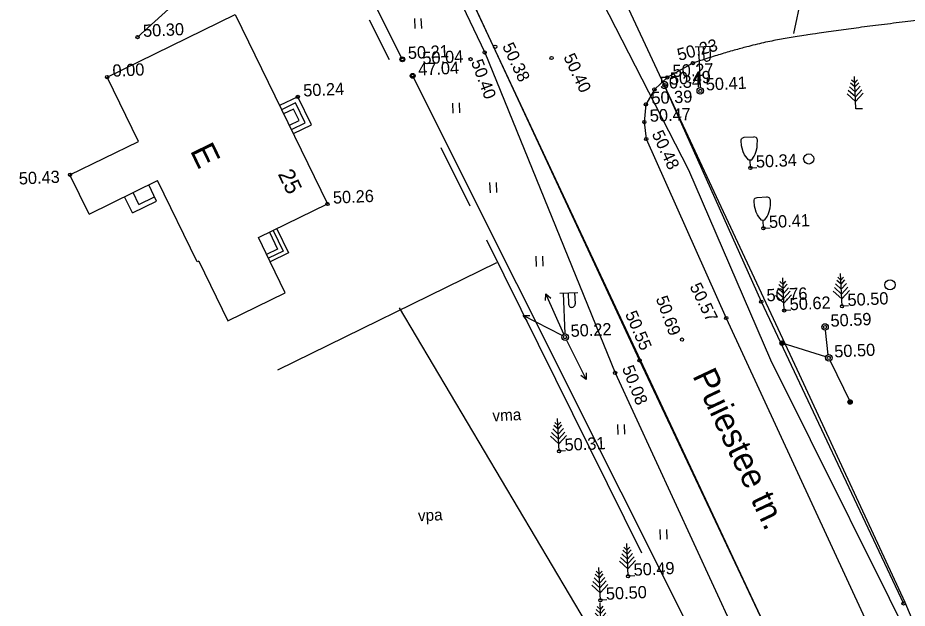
# Model space of a CAD drawing. Extents: x 641368 to 642075, y 6454981 to 6455876.
# Drawn here: x 641704.3 to 641758.8, y 6455333.2 to 6455369.3 of the extents above; entities that cross this region are included whole.
import ezdxf

# ---------------------------------------------------------------- set-up
doc = ezdxf.new("R2010")
doc.units = 0
for name, color, linetype in [('KIHT_1', 7, 'Continuous'), ('KIHT_10', 7, 'Continuous'), ('KIHT_11', 7, 'Continuous'), ('KIHT_12', 7, 'Continuous'), ('KIHT_13', 7, 'Continuous'), ('KIHT_15', 7, 'Continuous'), ('KIHT_2', 7, 'Continuous'), ('KIHT_22', 7, 'Continuous'), ('KIHT_28', 7, 'Continuous'), ('KIHT_30', 7, 'Continuous'), ('KIHT_31', 7, 'Continuous'), ('KIHT_41', 7, 'Continuous'), ('KIHT_54', 7, 'Continuous'), ('KIHT_57', 7, 'Continuous'), ('KIHT_58', 7, 'Continuous'), ('KIHT_59', 7, 'Continuous')]:
    doc.layers.add(name, color=color, linetype=linetype)

# ---------------------------------------------------------------- blocks, each defined once
blk = doc.blocks.new('PUNKT')
at = {"layer": 'KIHT_54'}
blk.add_circle((0, 0), 0.1, dxfattribs=at)
blk = doc.blocks.new('VAPOST')
at = {"layer": 'KIHT_12'}
for p, q in [((-0.2, 2.7), (0.9, 2.7)), ((0, 2.7), (0, 0.2)), ((0.3, 2.7), (0.3, 2)), ((0.7, 2.7), (0.7, 2))]:
    blk.add_line(p, q, dxfattribs=at)
blk.add_circle((0, 0), 0.2, dxfattribs=at)
blk.add_arc((0.5, 2), 0.2, 179.9393, 0.0607, dxfattribs=at)
blk = doc.blocks.new('VKITPU')
at = {"layer": 'KIHT_10'}
for p, q in [((-0.3, 1.9), (0.3, 1.9)), ((-0.1, 0.5), (0.1, 0.5)), ((0, 0), (0, 0.5)), ((0, 0), (0.4, 0))]:
    blk.add_line(p, q, dxfattribs=at)
for points in [[(-0.1, 0.5), (-0.258, 0.713), (-0.323, 0.825), (-0.4, 1), (-0.461, 1.225), (-0.485, 1.381), (-0.5, 1.7), (-0.498, 1.742), (-0.468, 1.813), (-0.428, 1.85), (-0.3, 1.9)], [(0.1, 0.5), (0.258, 0.713), (0.323, 0.825), (0.4, 1), (0.461, 1.225), (0.485, 1.381), (0.5, 1.7), (0.498, 1.742), (0.468, 1.813), (0.428, 1.85), (0.3, 1.9)]]:
    blk.add_lwpolyline(points, dxfattribs=at)
blk = doc.blocks.new('VELTUG')
at = {"layer": 'KIHT_12'}
blk.add_circle((0, 0), 0.2, dxfattribs=at)
blk = doc.blocks.new('VMAND')
at = {"layer": 'KIHT_10'}
for p, q in [((0, 1.6), (-0.181, 1.781)), ((0, 0), (0, 2)), ((0, 1.6), (0.181, 1.781)), ((0, 0.75), (-0.411, 1.161)), ((0, 1.05), (-0.33, 1.38)), ((0, 1.35), (-0.249, 1.599)), ((0, 1.35), (0.249, 1.599)), ((0, 1.05), (0.33, 1.38)), ((0, 0.75), (0.411, 1.161)), ((0, 0.45), (-0.492, 0.942)), ((0, 0.45), (0.492, 0.942)), ((0.4, 0), (0, 0))]:
    blk.add_line(p, q, dxfattribs=at)
blk = doc.blocks.new('V_AIPN')
at = {"layer": 'KIHT_28'}
blk.add_circle((0, 0), 0.148, dxfattribs=at)
blk = doc.blocks.new('WMNOOL')
at = {"layer": 'KIHT_12'}
blk.add_line((0.2, 0), (2.9, 0), dxfattribs=at)
blk.add_lwpolyline([(2.536, 0.176), (2.9, 0), (2.531, -0.176)], dxfattribs=at)
blk = doc.blocks.new('WSNOOL')
at = {"layer": 'KIHT_13'}
blk.add_line((0.2, 0), (3, 0), dxfattribs=at)
for radius in [0.136, 0.121, 0.104, 0.0901, 0.0749, 0.0613, 0.0497, 0.0348, 0.0235, 0.0132, 0.00782]:
    blk.add_circle((3, 0), radius, dxfattribs=at)
blk = doc.blocks.new('KMAND')
at = {"layer": 'KIHT_10'}
for p, q in [((0, 1.6), (-0.181, 1.781)), ((0, 0), (0, 2)), ((0, 1.6), (0.181, 1.781)), ((0, 0.75), (-0.411, 1.161)), ((0, 1.05), (-0.33, 1.38)), ((0, 1.35), (-0.249, 1.599)), ((0, 1.35), (0.249, 1.599)), ((0, 1.05), (0.33, 1.38)), ((0, 0.75), (0.411, 1.161)), ((0, 0.45), (-0.492, 0.942)), ((0, 0.45), (0.492, 0.942)), ((0.4, 0), (0, 0))]:
    blk.add_line(p, q, dxfattribs=at)
blk = doc.blocks.new('KHEIN_')
at = {"layer": 'KIHT_41'}
for p, q in [((0, 0.62), (0, 0)), ((0.406, 0.609), (0.406, 0))]:
    blk.add_line(p, q, dxfattribs=at)
blk = doc.blocks.new('KMETS')
at = {"layer": 'KIHT_41'}
blk.add_circle((0, 0), 0.311, dxfattribs=at)

msp = doc.modelspace()

# ---------------------------------------------------------------- linework, layer by layer
at = {"layer": 'KIHT_1'}
for p, q in [((641709.781, 6455365.693), (641709.781, 6455365.693)), ((641711.703, 6455361.756), (641709.781, 6455365.693)), ((641707.507, 6455359.707), (641711.703, 6455361.756)), ((641707.507, 6455359.707), (641707.507, 6455359.707)), ((641708.678, 6455357.308), (641707.507, 6455359.707)), ((641708.678, 6455357.308), (641712.875, 6455359.357)), ((641715.309, 6455354.37), (641712.875, 6455359.357)), ((641719.047, 6455355.862), (641723.281, 6455357.924)), ((641723.281, 6455357.924), (641723.281, 6455357.924)), ((641719.769, 6455354.379), (641719.047, 6455355.862)), ((641715.394, 6455354.411), (641715.309, 6455354.37)), ((641715.394, 6455354.411), (641717.169, 6455350.766)), ((641720.693, 6455352.482), (641719.769, 6455354.379)), ((641717.169, 6455350.766), (641720.693, 6455352.482))]:
    msp.add_line(p, q, dxfattribs=at)
msp.add_lwpolyline([(641709.781, 6455365.693), (641717.631, 6455369.525), (641723.281, 6455357.924)], dxfattribs=at)
at = {"layer": 'KIHT_10'}
for p, q in [((641727.075, 6455366.752), (641725.86, 6455369.182)), ((641730.233, 6455361.373), (641732.001, 6455357.807)), ((641749.19, 6455360.128), (641749.19, 6455360.128)), ((641749.989, 6455356.437), (641749.989, 6455356.437)), ((641733.014, 6455355.729), (641742.526, 6455336.557)), ((641727.678, 6455351.553), (641739.126, 6455332.254)), ((641751.26, 6455351.395), (641751.26, 6455351.395)), ((641754.802, 6455351.656), (641754.802, 6455351.656)), ((641737.473, 6455342.781), (641737.473, 6455342.781)), ((641741.7, 6455335.133), (641741.7, 6455335.133)), ((641739.998, 6455333.661), (641739.998, 6455333.661))]:
    msp.add_line(p, q, dxfattribs=at)
at = {"layer": 'KIHT_11'}
msp.add_line((641746.121, 6455364.852), (641746.121, 6455364.852), dxfattribs=at)
at = {"layer": 'KIHT_12'}
for p, q in [((641753.757, 6455350.386), (641753.757, 6455350.386)), ((641737.842, 6455349.766), (641737.842, 6455349.766)), ((641753.988, 6455348.501), (641753.988, 6455348.501))]:
    msp.add_line(p, q, dxfattribs=at)
at = {"layer": 'KIHT_13'}
msp.add_line((641753.776, 6455350.187), (641753.942, 6455348.695), dxfattribs=at)
at = {"layer": 'KIHT_15'}
msp.add_lwpolyline([(641782.025, 6455263.06), (641757.009, 6455317.318), (641724.885, 6455385.881)], dxfattribs=at)
at = {"layer": 'KIHT_2'}
for p, q in [((641721.457, 6455364.485), (641720.349, 6455363.945)), ((641722.294, 6455362.768), (641721.457, 6455364.485)), ((641721.458, 6455364.485), (641721.458, 6455364.485)), ((641721.328, 6455364.11), (641720.472, 6455363.693)), ((641721.919, 6455362.897), (641721.328, 6455364.11)), ((641721.199, 6455363.736), (641720.594, 6455363.441)), ((641721.545, 6455363.026), (641721.199, 6455363.736)), ((641720.96, 6455362.741), (641721.545, 6455363.026)), ((641721.082, 6455362.489), (641721.919, 6455362.897)), ((641721.205, 6455362.237), (641722.294, 6455362.768)), ((641712.818, 6455358.094), (641712.331, 6455359.091)), ((641711.724, 6455357.894), (641711.369, 6455358.622)), ((641711.34, 6455357.372), (641710.853, 6455358.37)), ((641711.34, 6455357.372), (641712.818, 6455358.094)), ((641711.729, 6455357.896), (641712.686, 6455358.363)), ((641719.946, 6455356.3), (641720.559, 6455355.042)), ((641720.171, 6455356.41), (641720.893, 6455354.926)), ((641719.721, 6455356.191), (641720.225, 6455355.157)), ((641720.225, 6455355.157), (641719.551, 6455354.829)), ((641720.559, 6455355.042), (641719.66, 6455354.604)), ((641720.893, 6455354.926), (641719.769, 6455354.379))]:
    msp.add_line(p, q, dxfattribs=at)
at = {"layer": 'KIHT_22'}
for points in [[(641690.327, 6455474.817), (641695.967, 6455464.425), (641703.55, 6455449.159), (641708.477, 6455440.447), (641715.975, 6455423.174), (641720.658, 6455413.492), (641732.599, 6455390.117), (641741.863, 6455369.568), (641752.168, 6455347.505), (641758.646, 6455333.531), (641764.568, 6455319.421), (641767.782, 6455311.962), (641773.68, 6455300.707), (641777.898, 6455291.742), (641785.404, 6455274.355), (641789.88, 6455263.295), (641794.625, 6455253.8), (641794.975, 6455253.225), (641796, 6455252.372)], [(641796, 6455252.372), (641795.53, 6455252.232), (641795.087, 6455252.393), (641793.703, 6455255.25), (641789.952, 6455262.703), (641786.815, 6455270.055), (641782.781, 6455278.992), (641778.478, 6455288.248), (641771.104, 6455303.575), (641767.846, 6455310.405), (641760.149, 6455328.889), (641750.432, 6455348.357), (641745.415, 6455359.989), (641736.859, 6455376.697)]]:
    msp.add_lwpolyline(points, dxfattribs=at)
at = {"layer": 'KIHT_28'}
for p, q in [((641727.866, 6455366.781), (641723.154, 6455376.23)), ((641727.866, 6455366.781), (641727.866, 6455366.781)), ((641728.497, 6455365.773), (641728.497, 6455365.773))]:
    msp.add_line(p, q, dxfattribs=at)
msp.add_lwpolyline([(641728.497, 6455365.773), (641747.621, 6455327.589), (641727.321, 6455317.78)], dxfattribs=at)
at = {"layer": 'KIHT_30'}
for p, q in [((641728.504, 6455378.155), (641742.396, 6455348.343)), ((641730.903, 6455371.439), (641732.913, 6455367.202)), ((641711.653, 6455368.138), (641711.653, 6455368.138)), ((641732.913, 6455367.202), (641740.898, 6455347.583)), ((641745.669, 6455366.547), (641745.669, 6455366.547)), ((641744.095, 6455365.671), (641744.095, 6455365.671)), ((641743.916, 6455365.203), (641743.916, 6455365.203)), ((641743.313, 6455364.941), (641743.313, 6455364.941)), ((641742.789, 6455364.016), (641742.789, 6455364.016)), ((641742.691, 6455362.937), (641742.691, 6455362.937)), ((641742.805, 6455361.905), (641742.805, 6455361.905)), ((641749.846, 6455351.942), (641749.846, 6455351.942)), ((641747.711, 6455350.937), (641747.711, 6455350.937)), ((641742.396, 6455348.343), (641742.396, 6455348.343)), ((641740.898, 6455347.583), (641749.322, 6455329.335)), ((641758.566, 6455333.457), (641758.566, 6455333.457))]:
    msp.add_line(p, q, dxfattribs=at)
for points in [[(641730.903, 6455371.439), (641727.905, 6455377.578), (641726.268, 6455378.182), (641722.537, 6455376.727), (641716.958, 6455372.955), (641711.653, 6455368.138)], [(641745.669, 6455366.547), (641744.095, 6455365.671), (641743.313, 6455364.941), (641742.789, 6455364.016), (641742.691, 6455362.937), (641742.805, 6455361.905), (641747.711, 6455350.937), (641756.201, 6455332.557), (641764.922, 6455313.431), (641773.561, 6455294.565), (641783.497, 6455272.93)], [(641743.916, 6455365.203), (641749.846, 6455351.942), (641758.566, 6455333.457)], [(641742.396, 6455348.343), (641750.983, 6455330.129), (641759.855, 6455311.24), (641768.489, 6455292.425), (641777.991, 6455271.426)]]:
    msp.add_lwpolyline(points, dxfattribs=at)
msp.add_open_spline([(641775.098, 6455370.832), (641773.827, 6455370.695), (641767.279, 6455369.992), (641761.904, 6455369.477), (641753.555, 6455368.442), (641748.91, 6455367.643), (641745.669, 6455366.547)], degree=2, dxfattribs=at)
at = {"layer": 'KIHT_31'}
for p, q in [((641732.913, 6455367.202), (641732.913, 6455367.202)), ((641733.561, 6455367.546), (641733.561, 6455367.546)), ((641732.045, 6455366.787), (641732.045, 6455366.787)), ((641737.009, 6455366.861), (641737.009, 6455366.861)), ((641744.995, 6455349.617), (641744.995, 6455349.617)), ((641740.898, 6455347.583), (641740.898, 6455347.583))]:
    msp.add_line(p, q, dxfattribs=at)
at = {"layer": 'KIHT_41'}
for p, q in [((641752.662, 6455372.237), (641751.827, 6455368.361)), ((641733.636, 6455354.321), (641720.23, 6455347.748))]:
    msp.add_line(p, q, dxfattribs=at)

# ---------------------------------------------------------------- block references
at = {"layer": 'KIHT_10', "rotation": 2.56399}
for name, p in [('KMAND', (641755.65, 6455363.74)), ('VKITPU', (641749.19, 6455360.13)), ('VKITPU', (641749.99, 6455356.44)), ('VMAND', (641754.8, 6455351.66)), ('VMAND', (641751.26, 6455351.4)), ('VMAND', (641737.47, 6455342.78)), ('VMAND', (641741.7, 6455335.13)), ('VMAND', (641740, 6455333.66)), ('VMAND', (641740.07, 6455331.5))]:
    msp.add_blockref(name, p, dxfattribs=at)
at = {"layer": 'KIHT_11', "rotation": 2.56399}
msp.add_blockref('VAPOST', (641746.12, 6455364.85), dxfattribs=at)
at = {"layer": 'KIHT_12'}
for xscale, yscale, rotation in [(0.9999994462417057, 0.9999994462417054, 114.04811540089443), (0.9999968153028576, 0.9999968153028573, 152.79068167939568), (0.9999984525009422, 0.9999984525009421, -63.76961556916601)]:
    msp.add_blockref('WMNOOL', (641737.84, 6455349.77), dxfattribs=dict(at, xscale=xscale, yscale=yscale, rotation=rotation))
at = {"layer": 'KIHT_12', "rotation": 2.56399}
for name, p in [('VAPOST', (641737.84, 6455349.77)), ('VELTUG', (641753.76, 6455350.39)), ('VELTUG', (641753.99, 6455348.5))]:
    msp.add_blockref(name, p, dxfattribs=at)
at = {"layer": 'KIHT_13'}
for xscale, yscale, rotation in [(1.0000035599402233, 1.0000035599402233, 162.46839213270673), (1.0000014464379863, 1.0000014464379863, -64.19692119039188)]:
    msp.add_blockref('WSNOOL', (641753.99, 6455348.5), dxfattribs=dict(at, xscale=xscale, yscale=yscale, rotation=rotation))
at = {"layer": 'KIHT_28', "rotation": 92.56399}
for p in [(641727.87, 6455366.78), (641728.5, 6455365.77)]:
    msp.add_blockref('V_AIPN', p, dxfattribs=at)
at = {"layer": 'KIHT_31', "rotation": 2.56399}
for p in [(641732.91, 6455367.2), (641733.56, 6455367.55), (641732.05, 6455366.79), (641737.01, 6455366.86), (641745, 6455349.62), (641740.9, 6455347.58)]:
    msp.add_blockref('PUNKT', p, dxfattribs=at)
at = {"layer": 'KIHT_41', "rotation": 2.56399}
for name, p in [('KHEIN_', (641728.63, 6455368.66)), ('KHEIN_', (641730.97, 6455363.48)), ('KMETS', (641752.76, 6455360.68)), ('KHEIN_', (641733.24, 6455358.61)), ('KHEIN_', (641736.07, 6455354.1)), ('KMETS', (641757.74, 6455352.97)), ('KHEIN_', (641741.07, 6455343.8)), ('KHEIN_', (641743.67, 6455337.37))]:
    msp.add_blockref(name, p, dxfattribs=at)
at = {"layer": 'KIHT_54', "rotation": 2.56399}
for p in [(641711.65, 6455368.14), (641732.91, 6455367.2), (641733.56, 6455367.55), (641727.87, 6455366.78), (641732.05, 6455366.79), (641737.01, 6455366.86), (641745.67, 6455366.55), (641709.78, 6455365.69), (641728.5, 6455365.77), (641744.1, 6455365.67), (641743.31, 6455364.94), (641743.92, 6455365.2), (641721.46, 6455364.48), (641746.12, 6455364.85), (641742.79, 6455364.02), (641742.69, 6455362.94), (641742.81, 6455361.9), (641749.19, 6455360.13), (641707.51, 6455359.71), (641723.28, 6455357.92), (641749.99, 6455356.44), (641749.85, 6455351.94), (641751.26, 6455351.4), (641754.8, 6455351.66), (641747.71, 6455350.94), (641753.76, 6455350.39), (641737.84, 6455349.77), (641745, 6455349.62), (641742.4, 6455348.34), (641753.99, 6455348.5), (641740.9, 6455347.58), (641737.47, 6455342.78), (641741.7, 6455335.13), (641740, 6455333.66), (641758.57, 6455333.46)]:
    msp.add_blockref('PUNKT', p, dxfattribs=at)

# ---------------------------------------------------------------- texts
for s, p in [('50.30', (641712, 6455368.15)), ('50.21', (641728.22, 6455366.8)), ('47.04', (641728.85, 6455365.79)), ('0.00', (641710.13, 6455365.71)), ('50.49', (641744.27, 6455365.22)), ('50.27', (641744.44, 6455365.69)), ('50.34', (641743.66, 6455364.96)), ('50.41', (641746.47, 6455364.87)), ('50.39', (641743.14, 6455364.03)), ('50.47', (641743.04, 6455362.95)), ('50.34', (641749.54, 6455360.14)), ('50.76', (641750.19, 6455351.96)), ('50.50', (641755.15, 6455351.67)), ('50.62', (641751.61, 6455351.41)), ('50.59', (641754.11, 6455350.4)), ('50.31', (641737.82, 6455342.8)), ('50.49', (641742.05, 6455335.15)), ('50.50', (641740.35, 6455333.68))]:
    msp.add_text(s, height=0.75, rotation=2.564).set_placement(p)
at = {"layer": 'KIHT_1'}
for s, height, p in [('E', 1.5, (641714.84, 6455361.19)), ('25', 1, (641720.22, 6455359.76))]:
    msp.add_text(s, height=height, rotation=296.0183, dxfattribs=at).set_placement(p)
at = {"layer": 'KIHT_31'}
for s, rotation, p in [('50.38', 295.252, (641733.97, 6455367.59)), ('50.04', 2.564, (641729.11, 6455366.48)), ('50.40', 290.5763, (641732.06, 6455366.62))]:
    msp.add_text(s, height=0.75, rotation=rotation, dxfattribs=at).set_placement(p)
at = {"layer": 'KIHT_57'}
for s, p in [('vma', (641733.4, 6455344.61)), ('vpa', (641728.84, 6455338.49))]:
    msp.add_text(s, height=0.7, rotation=2.564, dxfattribs=at).set_placement(p)
at = {"layer": 'KIHT_58'}
msp.add_text('Puiestee tn.', height=1.5, rotation=295.2403, dxfattribs=at).set_placement((641745.62, 6455347.41))
at = {"layer": 'KIHT_59'}
for s, rotation, p in [('50.23', 15.0317, (641744.82, 6455366.68)), ('50.40', 295.2521, (641737.72, 6455366.93)), ('50.24', 2.564, (641721.81, 6455364.5)), ('50.48', 295.1071, (641743.13, 6455362.22)), ('50.43', 2.564, (641704.39, 6455359.11)), ('50.26', 2.564, (641723.63, 6455357.94)), ('50.41', 2.564, (641750.34, 6455356.45)), ('50.57', 296.1404, (641745.45, 6455352.87)), ('50.69', 290.2093, (641743.38, 6455352.14)), ('50.55', 293.2829, (641741.5, 6455351.19)), ('50.22', 2.564, (641738.19, 6455349.78)), ('50.50', 2.564, (641754.34, 6455348.52)), ('50.08', 291.5618, (641741.31, 6455347.87))]:
    msp.add_text(s, height=0.75, rotation=rotation, dxfattribs=at).set_placement(p)

doc.saveas('drawing.dxf')
